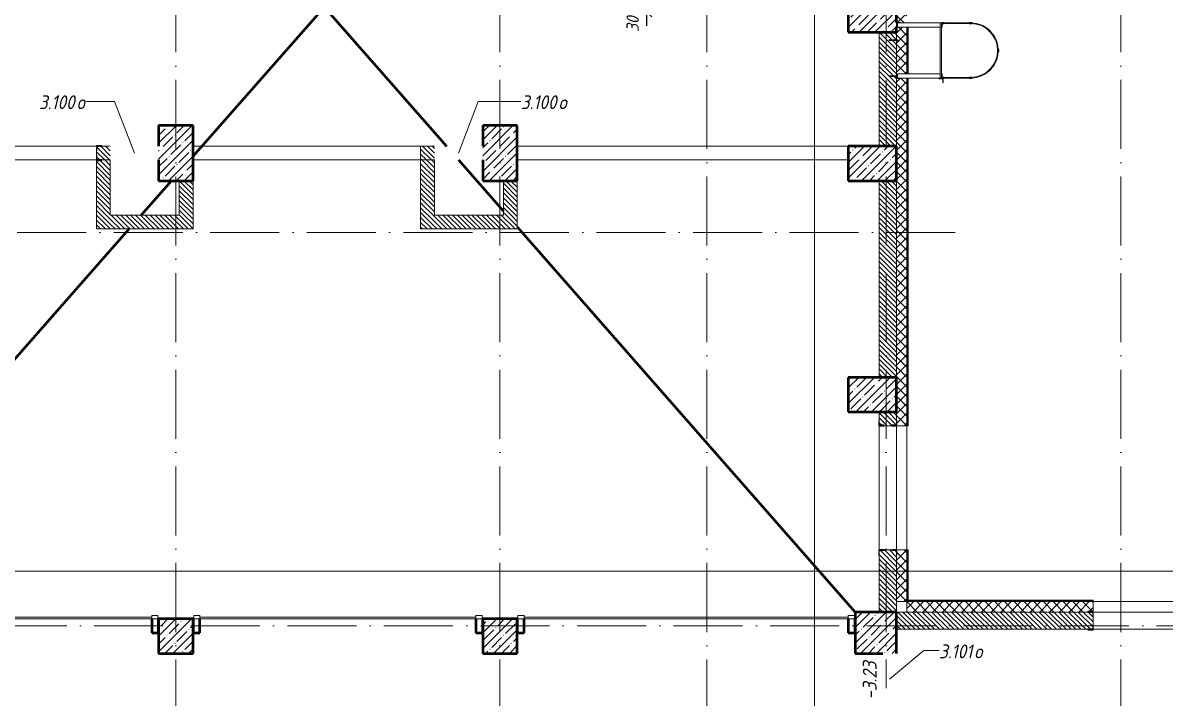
# Model space of a CAD drawing. Header units: millimetres. Extents: x -537608 to 253996, y -217170 to 186033.
# Drawn here: x -167653 to -151090, y 161073 to 170858 of the extents above; entities that cross this region are included whole.
import ezdxf

# ---------------------------------------------------------------- set-up
doc = ezdxf.new("R2010")
doc.units = ezdxf.units.MM
doc.linetypes.add('50_200_ШТРИХ_1Т_ш5_п1_п1_', pattern=[1400, 1000, -200, 0, -200])
for name, color, linetype, lineweight in [('A-____-____-DIMS', 7, 'Continuous', 9), ('A-DETL-____-OTLN-1', 7, 'Continuous', 50), ('A-DOOR-____-MCUT', 7, 'Continuous', 13), ('A-DOOR-____-OTLN', 7, 'Continuous', 9), ('A-FLOR-____-OTLN', 7, 'Continuous', 9), ('A-GENM-____-IDEN', 7, 'Continuous', 9), ('A-GENM-____-MCUT', 7, 'Continuous', 25), ('A-GENM-____-OTLN', 7, 'Continuous', 9), ('A-GENM-____-OTLN-1', 7, 'Continuous', 25), ('A-GLAZ-____-IDEN', 7, 'Continuous', 9), ('A-WALL-____-MCUT', 7, 'Continuous', 13), ('A-WALL-____-MCUT-1', 7, 'Continuous', 9), ('A-WALL-____-OTLN', 7, 'Continuous', 9), ('A-WALL-____-PATT-1', 7, 'Continuous', 9), ('A-WALL-FNSH-MCUT-1', 7, 'Continuous', 9), ('I-WALL-____-OTLN', 7, 'Continuous', 9), ('S-COLS-____-MCUT', 7, 'Continuous', 50), ('S-COLS-____-OTLN', 7, 'Continuous', 9), ('S-GRID-____-OTLN-1', 7, '50_200_ШТРИХ_1Т_ш5_п1_п1_', 9)]:
    doc.layers.add(name, color=color, linetype=linetype, lineweight=lineweight)
doc.layers.add('G-____-____-SYMB-1', color=9, linetype='Continuous', lineweight=9, true_color=0x808080)
doc.styles.add('ISOCPEUR_I_10', font='isocpeui.ttf', dxfattribs={"width": 0.9, "height": 180})
doc.styles.add('ISOCPEUR_I_11', font='isocpeui.ttf', dxfattribs={"width": 0.9, "height": 200})
doc.dimstyles.new('ISO-1_8_0_9К_СРЕДНИЙ_Кладочные_3', dxfattribs={"dimscale": 304.8, "dimtxt": 179.276612, "dimasz": 0.492126, "dimexe": 0.393701, "dimexo": 0, "dimgap": 0, "dimtad": 1, "dimdec": 3, "dimrnd": 0.001, "dimdsep": 46, "dimtxsty": 'ISOCPEUR_I_10', "dimblk1": 'OBLIQUE', "dimblk2": 'OBLIQUE', "dimsah": 1, "dimcen": 0.09, "dimdle": 0.393701, "dimazin": 0, "dimtfac": 1, "dimtdec": 4, "dimtix": 1, "dimtmove": 0, "dimatfit": 3, "dimfxl": 1, "dimtvp": 1, "dimtolj": 1, "dimtzin": 0, "dimarcsym": 2})
pattern_1 = [(135, (-178684.97, 94540.114), (-35.35534, -35.35534), [])]
pattern_2 = [(45, (-178684.97, 94540.11), (-70.71068, 70.71068), []), (135, (-178684.97, 94540.11), (-70.71068, -70.71068), [])]

# ---------------------------------------------------------------- blocks, each defined once
blk = doc.blocks.new('BSC_Колонна _Прямоугольная - 500х700-25279857-АР1_План отверстий 3 этажа в осях 1-64_Ю-ЯЯ')
at = {"layer": 'S-COLS-____-OTLN'}
h = blk.add_hatch(dxfattribs=at)
h.set_pattern_fill('FP_16', color=256, style=0, pattern_type=2)
h.set_pattern_definition([(315, (-76431.04, 23350), (114.04925, 114.04925), []), (315, (-76431.04, 23235.95), (114.04925, 114.04925), [201.613, -40.323, 3.353, -36.97])])
h.paths.add_polyline_path([(-250, -350), (250, -350), (250, 350), (-250, 350), (-250, -55)], flags=0)
at = {"layer": 'S-COLS-____-MCUT'}
for p, q in [((250, 350), (-250, 350)), ((-250, 350), (-250, -350)), ((250, -350), (250, 350)), ((-250, -350), (-170, -350)), ((-107, -350), (250, -350))]:
    blk.add_line(p, q, dxfattribs=at)
blk = doc.blocks.new('BSC_Колонна _Прямоугольная - 500х500-V11-АР1_План отверстий 3 этажа в осях 1-64_Ю-ЯЯ')
at = {"layer": 'S-COLS-____-OTLN'}
h = blk.add_hatch(dxfattribs=at)
h.set_pattern_fill('FP_17', color=256, style=0, pattern_type=2)
h.set_pattern_definition([(45, (-13250, -67431.04), (-114.04925, 114.04925), []), (45, (-13135.95, -67431.04), (-114.04925, 114.04925), [201.613, -40.323, 3.353, -36.97])])
h.paths.add_polyline_path([(-250, -250), (250, -250), (250, 250), (-250, 250)], flags=0)
at = {"layer": 'S-COLS-____-MCUT'}
for p, q in [((250, 250), (-250, 250)), ((-250, 250), (-250, -250)), ((250, -250), (250, 250)), ((-250, -250), (250, -250))]:
    blk.add_line(p, q, dxfattribs=at)
blk = doc.blocks.new('BSC_Колонна _Прямоугольная - 500х800-V66-АР1_План отверстий 3 этажа в осях 1-64_Ю-ЯЯ')
at = {"layer": 'S-COLS-____-OTLN'}
h = blk.add_hatch(dxfattribs=at)
h.set_pattern_fill('FP_74', color=256, style=0, pattern_type=2)
h.set_pattern_definition([(45, (-13250, -74431.04), (-114.04925, 114.04925), []), (45, (-13135.95, -74431.04), (-114.04925, 114.04925), [201.613, -40.323, 3.353, -36.97])])
h.paths.add_polyline_path([(-250, -400), (250, -400), (250, 400), (-250, 400), (-250, -100)], flags=0)
at = {"layer": 'S-COLS-____-MCUT'}
for p, q in [((250, 400), (-250, 400)), ((-250, 400), (-250, 100)), ((250, -400), (250, 400)), ((-250, -100), (-250, -400)), ((-250, -400), (250, -400))]:
    blk.add_line(p, q, dxfattribs=at)
blk = doc.blocks.new('BSC_Колонна _Прямоугольная - 500х800-V67-АР1_План отверстий 3 этажа в осях 1-64_Ю-ЯЯ')
at = {"layer": 'S-COLS-____-OTLN'}
h = blk.add_hatch(dxfattribs=at)
h.set_pattern_fill('FP_75', color=256, style=0, pattern_type=2)
h.set_pattern_definition([(45, (-17950, -74431.04), (-114.04925, 114.04925), []), (45, (-17835.95, -74431.04), (-114.04925, 114.04925), [201.613, -40.323, 3.353, -36.97])])
h.paths.add_polyline_path([(-250, -400), (250, -400), (250, 400), (-250, 400), (-250, -100)], flags=0)
at = {"layer": 'S-COLS-____-MCUT'}
for p, q in [((250, 400), (-250, 400)), ((-250, 400), (-250, 100)), ((250, -400), (250, 400)), ((-250, -100), (-250, -400)), ((-250, -400), (250, -400))]:
    blk.add_line(p, q, dxfattribs=at)
blk = doc.blocks.new('BSC_Колонна _Прямоугольная - 500х700-25976089-АР1_План отверстий 3 этажа в осях 1-64_Ю-ЯЯ')
at = {"layer": 'S-COLS-____-OTLN'}
h = blk.add_hatch(dxfattribs=at)
h.set_pattern_fill('FP_76', color=256, style=0, pattern_type=2)
h.set_pattern_definition([(315, (-74281.04, 23350), (114.04925, 114.04925), []), (315, (-74281.04, 23235.95), (114.04925, 114.04925), [201.613, -40.323, 3.353, -36.97])])
h.paths.add_polyline_path([(-250, -350), (250, -350), (250, 350), (-250, 350)], flags=0)
at = {"layer": 'S-COLS-____-MCUT'}
for p, q in [((250, 350), (-250, 350)), ((-250, 350), (-250, -350)), ((250, -350), (250, 350)), ((-250, -350), (250, -350))]:
    blk.add_line(p, q, dxfattribs=at)
blk = doc.blocks.new('BSC_Колонна _Прямоугольная - 500х700-V68-АР1_План отверстий 3 этажа в осях 1-64_Ю-ЯЯ')
at = {"layer": 'S-COLS-____-OTLN'}
h = blk.add_hatch(dxfattribs=at)
h.set_pattern_fill('FP_77', color=256, style=0, pattern_type=2)
h.set_pattern_definition([(315, (-70931.04, 23350), (114.04925, 114.04925), []), (315, (-70931.04, 23235.95), (114.04925, 114.04925), [201.613, -40.323, 3.353, -36.97])])
h.paths.add_polyline_path([(-250, -350), (250, -350), (250, 350), (-250, 350)], flags=0)
at = {"layer": 'S-COLS-____-MCUT'}
for p, q in [((250, 350), (-250, 350)), ((-250, 350), (-250, -350)), ((250, -350), (250, 350)), ((-250, -350), (250, -350))]:
    blk.add_line(p, q, dxfattribs=at)
blk = doc.blocks.new('BSC_Колонна _Прямоугольная - 500х500-V71-АР1_План отверстий 3 этажа в осях 1-64_Ю-ЯЯ')
at = {"layer": 'S-COLS-____-OTLN'}
h = blk.add_hatch(dxfattribs=at)
h.set_pattern_fill('FP_80', color=256, style=0, pattern_type=2)
h.set_pattern_definition([(45, (-17950, -67431.04), (-114.04925, 114.04925), []), (45, (-17835.95, -67431.04), (-114.04925, 114.04925), [201.613, -40.323, 3.353, -36.97])])
h.paths.add_polyline_path([(-250, -250), (250, -250), (250, 250), (-250, 250)], flags=0)
at = {"layer": 'S-COLS-____-MCUT'}
for p, q in [((250, 250), (-250, 250)), ((-250, 250), (-250, -250)), ((250, -250), (250, 250)), ((-250, -250), (250, -250))]:
    blk.add_line(p, q, dxfattribs=at)
blk = doc.blocks.new('BSC_Колонна _Прямоугольная - 600х600-V90-АР1_План отверстий 3 этажа в осях 1-64_Ю-ЯЯ')
at = {"layer": 'S-COLS-____-OTLN'}
h = blk.add_hatch(dxfattribs=at)
h.set_pattern_fill('FP_95', color=256, style=0, pattern_type=2)
h.set_pattern_definition([(45, (-23400, -67481.04), (-114.04925, 114.04925), []), (45, (-23285.95, -67481.04), (-114.04925, 114.04925), [201.613, -40.323, 3.353, -36.97])])
h.paths.add_polyline_path([(-300, -300), (300, -300), (300, 300), (-300, 300)], flags=0)
at = {"layer": 'S-COLS-____-MCUT'}
for p, q in [((300, 300), (-300, 300)), ((-300, 300), (-300, -300)), ((300, -300), (300, 300)), ((-300, -300), (100, -300))]:
    blk.add_line(p, q, dxfattribs=at)
blk = doc.blocks.new('Фахверк_СКБ_Уголок - 250_2700-27497298-АР1_План отверстий 3 этажа в осях 1-64_Ю-ЯЯ')
at = {"layer": 'A-GENM-____-MCUT'}
for p, q in [((200, 181), (125, 181)), ((125, 181), (125, 106)), ((131, 106), (131, 175)), ((131, 175), (200, 175)), ((200, 175), (200, 181)), ((125, 106), (131, 106)), ((131, -6), (125, -6)), ((125, -6), (125, -81)), ((125, -81), (200, -81)), ((131, -75), (131, -6)), ((200, -75), (131, -75)), ((200, -81), (200, -75))]:
    blk.add_line(p, q, dxfattribs=at)
blk = doc.blocks.new('Лестница_Металлическая_Кровля_Перепад - Назначение габаритов по экземпляру-30749997-АР1_План отверстий 3 этажа в осях 1-64_Ю-ЯЯ')
at = {"layer": 'A-GENM-____-MCUT'}
for p, q in [((-147, 1493), (-168, 1472)), ((-140, 1486), (-147, 1493)), ((140, 1610), (110, 1610)), ((110, 1610), (110, 1600)), ((140, 1610), (110, 1610)), ((110, 1610), (110, 1600)), ((110, 1600), (140, 1600)), ((110, 1600), (140, 1600)), ((140, 1600), (140, 1610)), ((140, 1600), (140, 1610)), ((397, 1493), (390, 1486)), ((418, 1472), (397, 1493)), ((-168, 1472), (-161, 1465)), ((-161, 1465), (-140, 1486)), ((390, 1486), (411, 1465)), ((411, 1465), (418, 1472)), ((-275, 1215), (-275, 1185)), ((-265, 1215), (-275, 1215)), ((-275, 1185), (-265, 1185)), ((-265, 1185), (-265, 1215)), ((525, 1215), (515, 1215)), ((515, 1215), (515, 1185)), ((515, 1185), (525, 1185)), ((525, 1185), (525, 1215)), ((-265, 815), (-275, 815)), ((-275, 815), (-275, 785)), ((-265, 785), (-265, 815)), ((525, 815), (515, 815)), ((515, 815), (515, 785)), ((525, 785), (525, 815))]:
    blk.add_line(p, q, dxfattribs=at)
at = {"layer": 'A-GENM-____-OTLN'}
for p, q in [((-275, 1185), (-275, 815)), ((-265, 815), (-265, 1185)), ((515, 1185), (515, 815)), ((525, 815), (525, 1185))]:
    blk.add_line(p, q, dxfattribs=at)
for radius, start, end in [(390, 0, 180), (400, 47.1513, 132.8487), (400, 137.1513, 177.8405), (400, 2.1595, 42.8487)]:
    blk.add_arc((125, 1200), radius, start, end, dxfattribs=at)
blk = doc.blocks.new('ЛМ_Арматурный стержень_ГОСТ 5781-82 - Ø 18 А240-29172526-АР1_План отверстий 3 этажа в осях 1-64_Ю-ЯЯ')
at = {"layer": 'A-GENM-____-OTLN'}
for p, q in [((24334, 76318), (24334, 75518)), ((24334, 76318), (24343, 76318)), ((24343, 76318), (24352, 76318)), ((24352, 75518), (24352, 76318)), ((24343, 75518), (24334, 75518)), ((24352, 75518), (24343, 75518))]:
    blk.add_line(p, q, dxfattribs=at)
blk = doc.blocks.new('ЛМ_Уголок_ГОСТ 8509-93 - L 63х63x6-29176216-АР1_План отверстий 3 этажа в осях 1-64_Ю-ЯЯ')
at = {"layer": 'A-GENM-____-MCUT'}
for p, q in [((24312, 75518), (24312, 75512)), ((24312, 75512), (24369, 75512)), ((24375, 75518), (24360, 75518)), ((24369, 75512), (24369, 75455)), ((24369, 75455), (24375, 75455)), ((24375, 75455), (24375, 75518))]:
    blk.add_line(p, q, dxfattribs=at)
blk = doc.blocks.new('Анкер клиновой - Анкер клиновой МКТ V-A 10-10-15_115-14811140-АР1_План отверстий 3 этажа в осях 1-64_Ю-ЯЯ')
at = {"layer": 'A-GENM-____-OTLN'}
for p, q in [((23706, 76071), (23591, 76071)), ((23591, 76061), (23591, 76071)), ((23591, 76061), (23706, 76061)), ((23710, 76074), (23706, 76074)), ((23706, 76058), (23706, 76074)), ((23706, 76074), (23706, 76072)), ((23706, 76060), (23706, 76058)), ((23706, 76058), (23710, 76058)), ((23710, 76072), (23710, 76074)), ((23710, 76074), (23710, 76058)), ((23720, 76071), (23710, 76071)), ((23710, 76061), (23720, 76061)), ((23710, 76058), (23710, 76060)), ((23720, 76071), (23720, 76061))]:
    blk.add_line(p, q, dxfattribs=at)
blk = doc.blocks.new('Анкер клиновой - Анкер клиновой МКТ V-A 10-10-15_115-V208-АР1_План отверстий 3 этажа в осях 1-64_Ю-ЯЯ')
at = {"layer": 'A-GENM-____-OTLN'}
for p, q in [((23700, 75550), (23591, 75550)), ((23591, 75540), (23591, 75550)), ((23591, 75540), (23700, 75540)), ((23710, 75553), (23706, 75553)), ((23706, 75537), (23710, 75537)), ((23710, 75551), (23710, 75553)), ((23710, 75553), (23710, 75537)), ((23720, 75550), (23710, 75550)), ((23710, 75540), (23720, 75540)), ((23710, 75537), (23710, 75539)), ((23720, 75550), (23720, 75540))]:
    blk.add_line(p, q, dxfattribs=at)
blk = doc.blocks.new('ЛМ_Уголок_ГОСТ 8509-93 - L 63х63x6-29171483-АР1_План отверстий 3 этажа в осях 1-64_Ю-ЯЯ')
at = {"layer": 'A-GENM-____-OTLN'}
for p, q in [((23700, 76324), (23700, 76261)), ((23763, 76324), (23700, 76324)), ((23700, 76261), (23706, 76261)), ((23706, 76261), (23706, 76318)), ((23706, 76318), (23763, 76318)), ((23763, 76318), (23763, 76324))]:
    blk.add_line(p, q, dxfattribs=at)
blk = doc.blocks.new('ЛМ_Уголок_ГОСТ 8509-93 - L 63х63x6-29171484-АР1_План отверстий 3 этажа в осях 1-64_Ю-ЯЯ')
at = {"layer": 'A-GENM-____-OTLN'}
for p, q in [((23706, 75575), (23700, 75575)), ((23700, 75575), (23700, 75512)), ((23706, 75518), (23706, 75575)), ((23700, 75512), (23763, 75512)), ((23763, 75518), (23706, 75518)), ((23763, 75512), (23763, 75518))]:
    blk.add_line(p, q, dxfattribs=at)
blk = doc.blocks.new('ЛМ_Уголок_ГОСТ 8509-93 - L 63х63x6-30750527-АР1_План отверстий 3 этажа в осях 1-64_Ю-ЯЯ')
at = {"layer": 'A-GENM-____-OTLN'}
for p, q in [((0, 45), (0, -18)), ((619, 45), (0, 45)), ((645, 45), (637, 45)), ((645, -18), (645, 45)), ((48, -18), (619, -18)), ((637, -18), (645, -18))]:
    blk.add_line(p, q, dxfattribs=at)
blk = doc.blocks.new('ЛМ_Уголок_ГОСТ 8509-93 - L 63х63x6-30750528-АР1_План отверстий 3 этажа в осях 1-64_Ю-ЯЯ')
at = {"layer": 'A-GENM-____-OTLN'}
for p, q in [((0, 18), (0, -4)), ((619, 18), (48, 18)), ((645, 18), (637, 18)), ((645, -45), (645, 18)), ((0, -14), (0, -45)), ((0, -45), (619, -45)), ((637, -45), (645, -45))]:
    blk.add_line(p, q, dxfattribs=at)
blk = doc.blocks.new('DM_Штора_Противопожарная_Doormaster_EI-60 - ш_2900 х в_2680-31485572-АР1_План отверстий 3 этажа в осях 1-64_Ю-ЯЯ')
at = {"layer": 'A-DOOR-____-MCUT'}
for p, q in [((-1325, 150), (-1415, 150)), ((-1415, 150), (-1415, 100)), ((-1415, 100), (-1325, 100)), ((-1325, 100), (-1325, 150)), ((-1325, 125), (1575, 125)), ((1575, 150), (1575, 100)), ((1665, 150), (1575, 150)), ((1575, 100), (1665, 100)), ((1665, 100), (1665, 150))]:
    blk.add_line(p, q, dxfattribs=at)
blk = doc.blocks.new('DM_Штора_Противопожарная_Doormaster_EI-60 - ш_4000 х в_2680-31485573-АР1_План отверстий 3 этажа в осях 1-64_Ю-ЯЯ')
at = {"layer": 'A-DOOR-____-MCUT'}
for p, q in [((-1875, 150), (-1965, 150)), ((-1965, 150), (-1965, 100)), ((-1965, 100), (-1875, 100)), ((-1875, 100), (-1875, 150)), ((-1875, 125), (2125, 125)), ((2125, 150), (2125, 100)), ((2215, 150), (2125, 150)), ((2125, 100), (2215, 100)), ((2215, 100), (2215, 150))]:
    blk.add_line(p, q, dxfattribs=at)
blk = doc.blocks.new('DM_Штора_Противопожарная_Doormaster_EI-60 - ш_4700 х в_2680-31485574-АР1_План отверстий 3 этажа в осях 1-64_Ю-ЯЯ')
at = {"layer": 'A-DOOR-____-MCUT'}
for p, q in [((-2225, 150), (-2315, 150)), ((-2315, 150), (-2315, 100)), ((-2315, 100), (-2225, 100)), ((-2225, 100), (-2225, 150)), ((-2225, 125), (2475, 125)), ((2475, 150), (2475, 100)), ((2565, 150), (2475, 150)), ((2475, 100), (2565, 100)), ((2565, 100), (2565, 150))]:
    blk.add_line(p, q, dxfattribs=at)
blk = doc.blocks.new('BSC_Колонна _Прямоугольная1 - 200х100 _металл_-31488033-АР1_План отверстий 3 этажа в осях 1-64_Ю-ЯЯ')
at = {"layer": 'S-COLS-____-MCUT'}
for p, q in [((100, 50), (-100, 50)), ((-100, 50), (-100, 40)), ((100, -50), (100, 50)), ((-100, -50), (100, -50))]:
    blk.add_line(p, q, dxfattribs=at)
blk = doc.blocks.new('BSC_Колонна _Прямоугольная1 - 200х100 _металл_-V209-АР1_План отверстий 3 этажа в осях 1-64_Ю-ЯЯ')
at = {"layer": 'S-COLS-____-MCUT'}
for p, q in [((100, 50), (-100, 50)), ((100, -50), (100, 50)), ((-100, -40), (-100, -50)), ((-100, -50), (100, -50))]:
    blk.add_line(p, q, dxfattribs=at)
blk = doc.blocks.new('Фахверк_СКБ_Уголок - 200_3550-28267367-АР1_План отверстий 3 этажа в осях 1-64_Ю-ЯЯ')
at = {"layer": 'A-GENM-____-MCUT'}
for p, q in [((200, 156), (125, 156)), ((125, 156), (125, 81)), ((125, 81), (131, 81)), ((131, 19), (125, 19)), ((125, 19), (125, -56)), ((131, 81), (131, 150)), ((131, 150), (200, 150)), ((131, -50), (131, 19)), ((200, 150), (200, 156)), ((125, -56), (200, -56)), ((200, -50), (131, -50)), ((200, -56), (200, -50))]:
    blk.add_line(p, q, dxfattribs=at)
blk = doc.blocks.new('_Oblique')
at = {"color": 0, "linetype": 'ByBlock', "lineweight": -2}
blk.add_line((-0.5, -0.5), (0.5, 0.5), dxfattribs=at)
blk = doc.blocks.new('*D1067')
at = {"layer": 'A-____-____-DIMS', "color": 0, "lineweight": -2, "transparency": 16777216}
for p, q in [((-158609, 171441), (-158609, 171021)), ((-158441, 171321), (-158729, 171321)), ((-158435, 171021), (-158729, 171021)), ((-158609, 171021), (-158609, 170813))]:
    blk.add_line(p, q, dxfattribs=at)
at = {"layer": 'Defpoints', "color": 0, "transparency": 16777216}
for p in [(-158441, 171321), (-158609, 171021), (-158435, 171021)]:
    blk.add_point(p, dxfattribs=at)
at = {"layer": 'A-____-____-DIMS', "color": 0, "lineweight": -2, "transparency": 16777216, "xscale": 150, "yscale": 150, "zscale": 150}
for p, rotation in [((-158609, 171321), 90), ((-158609, 171021), 270)]:
    blk.add_blockref('_Oblique', p, dxfattribs=dict(at, rotation=rotation))
at = {"layer": 'A-____-____-DIMS', "color": 0, "transparency": 16777216, "insert": (-158901, 170728), "char_height": 180, "width": 409.58, "attachment_point": 1, "rotation": 90, "line_spacing_factor": 1.149209, "style": 'ISOCPEUR_I_10'}
blk.add_mtext('\\A1;300', dxfattribs=at)

msp = doc.modelspace()

# ---------------------------------------------------------------- hatches: boundary and pattern name
at = {"layer": 'A-WALL-____-PATT-1'}
h = msp.add_hatch(dxfattribs=at)
h.set_pattern_fill('FP_4', color=256, style=0, pattern_type=2)
h.set_pattern_definition(pattern_2)
h.paths.add_polyline_path([(-154834.9702, 162471.1558), (-154834.9702, 163221.1558), (-154978.9702, 163221.1558), (-154978.9702, 163146.1558), (-154984.9702, 163146.1558), (-154984.9702, 162471.1558), (-154838.2282, 162471.1558)], flags=0)
h.paths.add_polyline_path([(-154834.9702, 165021.1558), (-154834.9702, 170058.1558), (-154921.9702, 170058.1558), (-154921.9702, 170052.1558), (-154984.9702, 170052.1558), (-154984.9702, 165096.1558), (-154978.9702, 165096.1558), (-154978.9702, 165021.1558)], flags=0)
h.paths.add_polyline_path([(-154969.9702, 170058.1558), (-154969.9702, 170080.1558), (-154978.9702, 170079.4989), (-154978.9702, 170058.1558), (-154974.9702, 170058.1558)], flags=0)
h.paths.add_polyline_path([(-154974.9702, 170090.1558), (-154969.9702, 170090.8126), (-154969.1807, 170121.1558), (-154834.9702, 170121.1558), (-154834.9702, 170795.1558), (-154969.9702, 170795.1558), (-154969.9702, 170858.1558), (-154978.9702, 170858.1558), (-154978.9702, 170801.1558), (-154984.9702, 170801.1558), (-154984.9702, 170611.1558), (-154964.9702, 170610.4859), (-154964.9702, 170601.1558), (-154984.9702, 170600.4989), (-154984.9702, 170115.1558), (-154978.9702, 170115.1558), (-154978.9702, 170090.8126), (-154974.9702, 170090.8126)], flags=0)
h.paths.add_polyline_path([(-154834.9702, 170858.1558), (-154834.9702, 180471.1558), (-154984.9702, 180471.1558), (-154984.9702, 170864.1558), (-154921.9702, 170864.1558), (-154921.9702, 170858.1558), (-154838.2282, 170858.1558)], flags=0)
h = msp.add_hatch(dxfattribs=at)
h.set_pattern_fill('FP_9', color=256, style=0, pattern_type=2)
h.set_pattern_definition(pattern_1)
h.paths.add_polyline_path([(-155234.9702, 169071.1558), (-154984.9702, 169071.1558), (-154984.9702, 170080.1558), (-155093.9702, 170080.8257), (-155093.9702, 170090.1558), (-154984.9702, 170090.1558), (-154984.9702, 170601.1558), (-155093.9702, 170601.8257), (-155093.9702, 170611.1558), (-154984.9702, 170611.1558), (-154984.9702, 170721.1558), (-155234.9702, 170721.1558), (-155234.9702, 169522.9028)], flags=0)
h = msp.add_hatch(dxfattribs=at)
h.set_pattern_fill('FP_9', color=256, style=0, pattern_type=2)
h.set_pattern_definition(pattern_1)
h.paths.add_polyline_path([(-166578.9702, 168871.1558), (-166384.9702, 168871.1558), (-166384.9702, 169071.1558), (-166578.9702, 169071.1558), (-166578.9702, 169002.1558), (-166584.9702, 169002.1558), (-166584.9702, 168940.1558), (-166578.9702, 168940.1558)], flags=0)
h = msp.add_hatch(dxfattribs=at)
h.set_pattern_fill('FP_9', color=256, style=0, pattern_type=2)
h.set_pattern_definition(pattern_1)
h.paths.add_polyline_path([(-161684.9702, 168871.1558), (-161684.9702, 169071.1558), (-161884.9702, 169071.1558), (-161884.9702, 168871.1558)], flags=0)
h = msp.add_hatch(dxfattribs=at)
h.set_pattern_fill('FP_9', color=256, style=0, pattern_type=2)
h.set_pattern_definition(pattern_1)
h.paths.add_polyline_path([(-166584.9702, 167871.1558), (-166384.9702, 167871.1558), (-166384.9702, 168871.1558), (-166509.9702, 168871.1558), (-166509.9702, 168865.1558), (-166584.9702, 168865.1558), (-166584.9702, 167908.4177)], flags=0)
h = msp.add_hatch(dxfattribs=at)
h.set_pattern_fill('FP_9', color=256, style=0, pattern_type=2)
h.set_pattern_definition(pattern_1)
h.paths.add_polyline_path([(-161684.9702, 167871.1558), (-161684.9702, 168871.1558), (-161884.9702, 168871.1558), (-161884.9702, 167871.1558)], flags=0)
h = msp.add_hatch(dxfattribs=at)
h.set_pattern_fill('FP_9', color=256, style=0, pattern_type=2)
h.set_pattern_definition(pattern_1)
h.paths.add_polyline_path([(-165184.9702, 168071.1558), (-165184.9702, 168571.1558), (-165384.9702, 168571.1558), (-165384.9702, 168071.1558)], flags=0)
h = msp.add_hatch(dxfattribs=at)
h.set_pattern_fill('FP_9', color=256, style=0, pattern_type=2)
h.set_pattern_definition(pattern_1)
h.paths.add_polyline_path([(-160484.9702, 168071.1558), (-160484.9702, 168571.1558), (-160684.9702, 168571.1558), (-160684.9702, 168071.1558)], flags=0)
h = msp.add_hatch(dxfattribs=at)
h.set_pattern_fill('FP_9', color=256, style=0, pattern_type=2)
h.set_pattern_definition(pattern_1)
h.paths.add_polyline_path([(-154984.9702, 165721.1558), (-154984.9702, 168571.1558), (-155234.9702, 168571.1558), (-155234.9702, 165721.1558)], flags=0)
h = msp.add_hatch(dxfattribs=at)
h.set_pattern_fill('FP_9', color=256, style=0, pattern_type=2)
h.set_pattern_definition(pattern_1)
h.paths.add_polyline_path([(-166384.9702, 167871.1558), (-165184.9702, 167871.1558), (-165184.9702, 168071.1558), (-166384.9702, 168071.1558), (-166384.9702, 167908.4177)], flags=0)
h = msp.add_hatch(dxfattribs=at)
h.set_pattern_fill('FP_9', color=256, style=0, pattern_type=2)
h.set_pattern_definition(pattern_1)
h.paths.add_polyline_path([(-161684.9702, 167871.1558), (-160484.9702, 167871.1558), (-160484.9702, 168071.1558), (-161684.9702, 168071.1558)], flags=0)
h = msp.add_hatch(dxfattribs=at)
h.set_pattern_fill('FP_9', color=256, style=0, pattern_type=2)
h.set_pattern_definition(pattern_1)
h.paths.add_polyline_path([(-155234.9702, 162321.1558), (-154984.9702, 162321.1558), (-154984.9702, 163215.1558), (-155053.9702, 163215.1558), (-155053.9702, 163221.1558), (-155165.9702, 163221.1558), (-155165.9702, 163215.1558), (-155234.9702, 163215.1558), (-155234.9702, 163064.9624)], flags=0)
h.paths.add_polyline_path([(-155053.9702, 165021.1558), (-155053.9702, 165027.1558), (-154984.9702, 165027.1558), (-154984.9702, 165221.1558), (-155234.9702, 165221.1558), (-155234.9702, 165027.1558), (-155165.9702, 165027.1558), (-155165.9702, 165021.1558)], flags=0)
h = msp.add_hatch(dxfattribs=at)
h.set_pattern_fill('FP_9', color=256, style=0, pattern_type=2)
h.set_pattern_definition(pattern_1)
h.paths.add_polyline_path([(-150259.9702, 162071.1558), (-150034.9702, 162071.1558), (-150034.9702, 162321.1558), (-150328.9702, 162321.1558), (-150328.9702, 162252.1558), (-150334.9702, 162252.1558), (-150334.9702, 162140.1558), (-150328.9702, 162140.1558), (-150328.9702, 162071.1558)], flags=0)
h.paths.add_polyline_path([(-152209.9702, 162071.1558), (-152140.9702, 162071.7113), (-152140.9702, 162140.1558), (-152134.9702, 162140.1558), (-152134.9702, 162252.1558), (-152140.9702, 162252.1558), (-152140.9702, 162321.1558), (-154984.9702, 162321.1558), (-154984.9702, 162071.1558), (-153954.4961, 162071.1558)], flags=0)
h = msp.add_hatch(dxfattribs=at)
h.set_pattern_fill('FP_4', color=256, style=0, pattern_type=2)
h.set_pattern_definition(pattern_2)
h.paths.add_polyline_path([(-133484.9702, 162321.1558), (-133484.9702, 162471.1558), (-134334.9702, 162471.1558), (-134334.9702, 162321.1558), (-133628.6568, 162321.1558)], flags=0)
h.paths.add_polyline_path([(-137459.9702, 162321.1558), (-136134.9702, 162321.1558), (-136134.9702, 162471.1558), (-137534.9702, 162471.1558), (-137534.9702, 162327.1558), (-137459.9702, 162327.1558)], flags=0)
h.paths.add_polyline_path([(-139409.9702, 162321.1558), (-139409.9702, 162327.1558), (-139334.9702, 162327.1558), (-139334.9702, 162471.1558), (-140734.9702, 162471.1558), (-140734.9702, 162327.1558), (-140659.9702, 162327.1558), (-140659.9702, 162321.1558), (-139434.9702, 162321.1558)], flags=0)
h.paths.add_polyline_path([(-142609.9702, 162321.1558), (-142609.9702, 162327.1558), (-142534.9702, 162327.1558), (-142534.9702, 162471.1558), (-143934.9702, 162471.1558), (-143934.9702, 162327.1558), (-143859.9702, 162327.1558), (-143859.9702, 162321.1558), (-142684.9702, 162321.1558)], flags=0)
h.paths.add_polyline_path([(-146284.9702, 162321.1558), (-145809.9702, 162321.1558), (-145809.9702, 162327.1558), (-145734.9702, 162327.1558), (-145734.9702, 162471.1558), (-147134.9702, 162471.1558), (-147134.9702, 162327.1558), (-147059.9702, 162327.1558), (-147059.9702, 162321.1558), (-146884.639, 162321.1558)], flags=0)
h.paths.add_polyline_path([(-149009.9702, 162321.1558), (-149009.9702, 162327.1558), (-148934.9702, 162327.1558), (-148934.9702, 162471.1558), (-150334.9702, 162471.1558), (-150334.9702, 162327.1558), (-150259.9702, 162327.1558), (-150259.9702, 162321.1558), (-149434.9702, 162321.1558)], flags=0)
h.paths.add_polyline_path([(-152209.9702, 162321.1558), (-152209.9702, 162327.1558), (-152134.9702, 162327.1558), (-152134.9702, 162471.1558), (-154834.9702, 162471.1558), (-154834.9702, 162321.1558), (-153954.4961, 162321.1558)], flags=0)

# ---------------------------------------------------------------- linework, layer by layer
at = {"layer": 'A-DETL-____-OTLN-1'}
for p, q in [((-171084.9702, 179971.1558), (-161512.7322, 169071.1558)), ((-165184.9702, 168925.7012), (-158434.9702, 176596.1558)), ((-161337.0948, 168871.1558), (-160684.9702, 168128.5751)), ((-165936.9702, 168071.1558), (-165496.9702, 168571.1558)), ((-171084.9702, 162221.1558), (-166112.9702, 167871.1558)), ((-160484.9702, 167900.8332), (-155584.9702, 162321.1558))]:
    msp.add_line(p, q, dxfattribs=at)
at = {"layer": 'A-FLOR-____-OTLN'}
for p, q in [((-165784.9702, 162221.1558), (-168684.9702, 162221.1558)), ((-161084.9702, 162221.1558), (-165084.9702, 162221.1558)), ((-155684.9702, 162221.1558), (-160384.9702, 162221.1558))]:
    msp.add_line(p, q, dxfattribs=at)
at = {"layer": 'A-GLAZ-____-IDEN'}
for p, q in [((-166323.3266, 169720.5465), (-166728.6967, 169720.5465)), ((-166034.9702, 168971.1558), (-166323.3266, 169720.5465)), ((-161334.9702, 168971.1558), (-161050.1846, 169720.5465)), ((-161050.1846, 169720.5465), (-160431.9258, 169720.5465)), ((-155084.9702, 161346.1558), (-154589.3775, 161762.5669)), ((-154589.3775, 161762.5669), (-154368.3889, 161762.5669))]:
    msp.add_line(p, q, dxfattribs=at)
at = {"layer": 'A-WALL-____-MCUT'}
for p, q in [((-155234.9702, 170721.1558), (-155234.9702, 169071.1558)), ((-154984.9702, 170721.1558), (-154984.9702, 170610.9854)), ((-154984.9702, 170601.3262), (-154984.9702, 170115.1558)), ((-154984.9702, 170052.1558), (-154984.9702, 169071.1558)), ((-166584.9702, 169002.1558), (-166584.9702, 168940.1558)), ((-166384.9702, 169071.1558), (-166509.9702, 169071.1558)), ((-161884.9702, 169071.1558), (-161884.9702, 167871.1558)), ((-161684.9702, 169071.1558), (-161884.9702, 169071.1558)), ((-166584.9702, 168865.1558), (-166584.9702, 167871.1558)), ((-166509.9702, 168871.1558), (-166384.9702, 168871.1558)), ((-166384.9702, 168071.1558), (-166384.9702, 168871.1558)), ((-161884.9702, 168871.1558), (-161684.9702, 168871.1558)), ((-161684.9702, 168071.1558), (-161684.9702, 168871.1558)), ((-165384.9702, 168571.1558), (-165384.9702, 168071.1558)), ((-165184.9702, 167871.1558), (-165184.9702, 168571.1558)), ((-160684.9702, 168571.1558), (-160684.9702, 168071.1558)), ((-160484.9702, 167871.1558), (-160484.9702, 168571.1558)), ((-155234.9702, 168571.1558), (-155234.9702, 165721.1558)), ((-154984.9702, 168571.1558), (-154984.9702, 165721.1558)), ((-165384.9702, 168071.1558), (-166384.9702, 168071.1558)), ((-160684.9702, 168071.1558), (-161684.9702, 168071.1558)), ((-166584.9702, 167871.1558), (-165184.9702, 167871.1558)), ((-161884.9702, 167871.1558), (-160484.9702, 167871.1558)), ((-155234.9702, 165221.1558), (-155234.9702, 165096.1558)), ((-154984.9702, 165096.1558), (-154984.9702, 165221.1558)), ((-155165.9702, 165021.1558), (-155053.9702, 165021.1558)), ((-155053.9702, 163221.1558), (-155165.9702, 163221.1558)), ((-155234.9702, 163146.1558), (-155234.9702, 162321.1558)), ((-154984.9702, 163146.1558), (-154984.9702, 162321.1558)), ((-154984.9702, 162321.1558), (-152209.9702, 162321.1558)), ((-152134.9702, 162140.1558), (-152134.9702, 162252.1558)), ((-154984.9702, 162071.1558), (-152209.9702, 162071.1558))]:
    msp.add_line(p, q, dxfattribs=at)
at = {"layer": 'A-WALL-____-MCUT-1'}
for p, q in [((-154834.9702, 170121.1558), (-154834.9702, 170795.1558)), ((-154828.9702, 170121.1558), (-154828.9702, 170795.1558)), ((-154822.9702, 170121.1558), (-154822.9702, 170795.1558)), ((-154834.9702, 165021.1558), (-154834.9702, 170058.1558)), ((-154828.9702, 165021.1558), (-154828.9702, 170058.1558)), ((-154822.9702, 165021.1558), (-154822.9702, 170058.1558)), ((-154978.9702, 165021.1558), (-154834.9702, 165021.1558)), ((-154834.9702, 163221.1558), (-154978.9702, 163221.1558)), ((-154834.9702, 163221.1558), (-154834.9702, 162321.1558)), ((-154828.9702, 162471.1558), (-154828.9702, 163221.1558)), ((-154822.9702, 162471.1558), (-154822.9702, 163221.1558)), ((-154984.9702, 162471.1558), (-152134.9702, 162471.1558)), ((-152134.9702, 162483.1558), (-154834.9702, 162483.1558)), ((-152134.9702, 162477.1558), (-154834.9702, 162477.1558)), ((-152134.9702, 162327.1558), (-152134.9702, 162471.1558))]:
    msp.add_line(p, q, dxfattribs=at)
at = {"layer": 'A-WALL-____-OTLN'}
for p, q in [((-155234.9702, 163221.1558), (-155234.9702, 165021.1558)), ((-154984.9702, 163221.1558), (-154984.9702, 165021.1558)), ((-154984.9702, 165021.1558), (-154984.9702, 163221.1558)), ((-154834.9702, 165021.1558), (-154834.9702, 163221.1558)), ((-150334.9702, 162471.1558), (-152134.9702, 162471.1558)), ((-150334.9702, 162321.1558), (-152134.9702, 162321.1558)), ((-150334.9702, 162071.1558), (-152134.9702, 162071.1558))]:
    msp.add_line(p, q, dxfattribs=at)
at = {"layer": 'A-WALL-FNSH-MCUT-1'}
for p, q in [((-154814.9702, 170121.1558), (-154814.9702, 170795.1558)), ((-154814.9702, 165021.1558), (-154814.9702, 170058.1558)), ((-154834.9702, 165021.1558), (-154814.9702, 165021.1558)), ((-154814.9702, 163221.1558), (-154834.9702, 163221.1558)), ((-154814.9702, 162471.1558), (-154814.9702, 163221.1558)), ((-152134.9702, 162491.1558), (-154834.9702, 162491.1558)), ((-152134.9702, 162471.1558), (-152134.9702, 162491.1558))]:
    msp.add_line(p, q, dxfattribs=at)
at = {"layer": 'G-____-____-SYMB-1'}
for p, q in [((-156174.9702, 181078.2982), (-156174.9702, 149461.6391)), ((-183495.5066, 162911.1558), (-74014.7792, 162911.1558))]:
    msp.add_line(p, q, dxfattribs=at)
at = {"layer": 'I-WALL-____-OTLN'}
for p, q in [((-168784.9702, 169071.1558), (-166584.9702, 169071.1558)), ((-165184.9702, 169071.1558), (-161884.9702, 169071.1558)), ((-160484.9702, 169071.1558), (-155684.9702, 169071.1558)), ((-166584.9702, 168871.1558), (-168784.9702, 168871.1558)), ((-161884.9702, 168871.1558), (-165184.9702, 168871.1558)), ((-155684.9702, 168871.1558), (-160484.9702, 168871.1558))]:
    msp.add_line(p, q, dxfattribs=at)
at = {"layer": 'S-GRID-____-OTLN-1'}
for p, q in [((-165434.9702, 185432.9652), (-165434.9702, 147431.7016)), ((-160734.9702, 185432.9652), (-160734.9702, 147431.7016)), ((-157734.9702, 185432.9652), (-157734.9702, 147431.7016)), ((-155134.9702, 185432.9652), (-155134.9702, 161215.5975)), ((-151734.9702, 185432.9652), (-151734.9702, 147431.7016)), ((-154134.9702, 167821.1558), (-183353.7404, 167821.1558)), ((-74610.5636, 162121.1558), (-183353.7404, 162121.1558))]:
    msp.add_line(p, q, dxfattribs=at)

# ---------------------------------------------------------------- block references
at = {"layer": 'A-DOOR-____-OTLN'}
for name, p in [('DM_Штора_Противопожарная_Doormaster_EI-60 - ш_2900 х в_2680-31485572-АР1_План отверстий 3 этажа в осях 1-64_Ю-ЯЯ', (-167359.9702, 162121.1558)), ('DM_Штора_Противопожарная_Doormaster_EI-60 - ш_4000 х в_2680-31485573-АР1_План отверстий 3 этажа в осях 1-64_Ю-ЯЯ', (-163209.9702, 162121.1558)), ('DM_Штора_Противопожарная_Doormaster_EI-60 - ш_4700 х в_2680-31485574-АР1_План отверстий 3 этажа в осях 1-64_Ю-ЯЯ', (-158159.9702, 162121.1558))]:
    msp.add_blockref(name, p, dxfattribs=at)
at = {"layer": 'A-GENM-____-OTLN'}
for name in ['ЛМ_Уголок_ГОСТ 8509-93 - L 63х63x6-29171483-АР1_План отверстий 3 этажа в осях 1-64_Ю-ЯЯ', 'ЛМ_Арматурный стержень_ГОСТ 5781-82 - Ø 18 А240-29172526-АР1_План отверстий 3 этажа в осях 1-64_Ю-ЯЯ', 'Анкер клиновой - Анкер клиновой МКТ V-A 10-10-15_115-14811140-АР1_План отверстий 3 этажа в осях 1-64_Ю-ЯЯ', 'ЛМ_Уголок_ГОСТ 8509-93 - L 63х63x6-29171484-АР1_План отверстий 3 этажа в осях 1-64_Ю-ЯЯ', 'Анкер клиновой - Анкер клиновой МКТ V-A 10-10-15_115-V208-АР1_План отверстий 3 этажа в осях 1-64_Ю-ЯЯ', 'ЛМ_Уголок_ГОСТ 8509-93 - L 63х63x6-29176216-АР1_План отверстий 3 этажа в осях 1-64_Ю-ЯЯ']:
    msp.add_blockref(name, (-178684.9702, 94540.1138), dxfattribs=at)
at = {"layer": 'A-GENM-____-OTLN', "extrusion": (0, 0, -1), "rotation": 180}
for name, p in [('ЛМ_Уголок_ГОСТ 8509-93 - L 63х63x6-30750527-АР1_План отверстий 3 этажа в осях 1-64_Ю-ЯЯ', (154969.9702, 170840.3558)), ('ЛМ_Уголок_ГОСТ 8509-93 - L 63х63x6-30750528-АР1_План отверстий 3 этажа в осях 1-64_Ю-ЯЯ', (154969.9702, 170075.9558))]:
    msp.add_blockref(name, p, dxfattribs=at)
at = {"layer": 'A-GENM-____-OTLN', "rotation": 269.9999999999999}
msp.add_blockref('Лестница_Металлическая_Кровля_Перепад - Назначение габаритов по экземпляру-30749997-АР1_План отверстий 3 этажа в осях 1-64_Ю-ЯЯ', (-155109.9702, 170583.1558), dxfattribs=at)
at = {"layer": 'A-GENM-____-OTLN-1'}
msp.add_blockref('Фахверк_СКБ_Уголок - 200_3550-28267367-АР1_План отверстий 3 этажа в осях 1-64_Ю-ЯЯ', (-166709.9702, 168921.1558), dxfattribs=at)
for p, rotation in [((-155059.9702, 164896.1558), 89.99999999999991), ((-155159.9702, 163346.1558), 269.9999999999999), ((-152009.9702, 162246.1558), 180)]:
    msp.add_blockref('Фахверк_СКБ_Уголок - 250_2700-27497298-АР1_План отверстий 3 этажа в осях 1-64_Ю-ЯЯ', p, dxfattribs=dict(at, rotation=rotation))
at = {"layer": 'S-COLS-____-OTLN'}
for name, p, rotation in [('BSC_Колонна _Прямоугольная - 500х700-25279857-АР1_План отверстий 3 этажа в осях 1-64_Ю-ЯЯ', (-155334.9702, 170971.1558), 89.9999999999999), ('BSC_Колонна _Прямоугольная - 500х700-25976089-АР1_План отверстий 3 этажа в осях 1-64_Ю-ЯЯ', (-155334.9702, 168821.1558), 89.9999999999999), ('BSC_Колонна _Прямоугольная - 500х700-V68-АР1_План отверстий 3 этажа в осях 1-64_Ю-ЯЯ', (-155334.9702, 165471.1558), 89.9999999999999), ('BSC_Колонна _Прямоугольная1 - 200х100 _металл_-31488033-АР1_План отверстий 3 этажа в осях 1-64_Ю-ЯЯ', (-165734.9702, 162121.1558), 270.0000000000001), ('BSC_Колонна _Прямоугольная1 - 200х100 _металл_-V209-АР1_План отверстий 3 этажа в осях 1-64_Ю-ЯЯ', (-165134.9702, 162121.1558), 270.0000000000001), ('BSC_Колонна _Прямоугольная1 - 200х100 _металл_-31488033-АР1_План отверстий 3 этажа в осях 1-64_Ю-ЯЯ', (-161034.9702, 162121.1558), 270.0000000000001), ('BSC_Колонна _Прямоугольная1 - 200х100 _металл_-V209-АР1_План отверстий 3 этажа в осях 1-64_Ю-ЯЯ', (-160434.9702, 162121.1558), 270.0000000000001), ('BSC_Колонна _Прямоугольная1 - 200х100 _металл_-31488033-АР1_План отверстий 3 этажа в осях 1-64_Ю-ЯЯ', (-155634.9702, 162121.1558), 270.0000000000001)]:
    msp.add_blockref(name, p, dxfattribs=dict(at, rotation=rotation))
for name, p in [('BSC_Колонна _Прямоугольная - 500х800-V66-АР1_План отверстий 3 этажа в осях 1-64_Ю-ЯЯ', (-165434.9702, 168971.1558)), ('BSC_Колонна _Прямоугольная - 500х800-V67-АР1_План отверстий 3 этажа в осях 1-64_Ю-ЯЯ', (-160734.9702, 168971.1558)), ('BSC_Колонна _Прямоугольная - 600х600-V90-АР1_План отверстий 3 этажа в осях 1-64_Ю-ЯЯ', (-155284.9702, 162021.1558)), ('BSC_Колонна _Прямоугольная - 500х500-V11-АР1_План отверстий 3 этажа в осях 1-64_Ю-ЯЯ', (-165434.9702, 161971.1558)), ('BSC_Колонна _Прямоугольная - 500х500-V71-АР1_План отверстий 3 этажа в осях 1-64_Ю-ЯЯ', (-160734.9702, 161971.1558))]:
    msp.add_blockref(name, p, dxfattribs=at)

# ---------------------------------------------------------------- texts
at = {"layer": 'A-GENM-____-IDEN', "insert": (-155473.1967, 161052.3558), "char_height": 200, "width": 707.088375, "attachment_point": 1, "rotation": 90, "style": 'ISOCPEUR_I_11'}
msp.add_mtext('-3.23', dxfattribs=at)
at = {"layer": 'A-GLAZ-____-IDEN', "char_height": 200, "attachment_point": 1, "style": 'ISOCPEUR_I_11'}
for s, insert, width in [('3.100', (-167419.5524, 169808.1611), 663.79725), ('3.100', (-160431.9258, 169808.1611), 663.79725), ('\\fISOCPEUR|b0|i1|c204|p34|;\\W.9;о', (-166871.8649, 169808.1611), 158.734125), ('\\fISOCPEUR|b0|i1|c204|p34|;\\W.9;о', (-159884.2383, 169808.1611), 158.734125), ('3.101', (-154368.3889, 161850.1815), 620.506125), ('\\fISOCPEUR|b0|i1|c204|p34|;\\W.9;о', (-153856.4202, 161850.1815), 158.734125)]:
    msp.add_mtext(s, dxfattribs=dict(at, insert=insert, width=width))

# ---------------------------------------------------------------- dimensions: what is measured, and where the dimension line sits
at = {"layer": 'A-____-____-DIMS'}
dim = msp.add_linear_dim(base=(-158609.2864, 171021.1558), p1=(-158440.9702, 171321.1558), p2=(-158434.9702, 171021.1558), angle=90, dimstyle='ISO-1_8_0_9К_СРЕДНИЙ_Кладочные_3', override={"dimpost": '<>', "dimfxl": 300.059994}, dxfattribs=at)
dim.commit()
dim.dimension.update_dxf_attribs({"geometry": '*D1067', "text_midpoint": (-158781.35, 170813.0931), "dimtype": 160, "text_rotation": 90})

doc.saveas('drawing.dxf')
